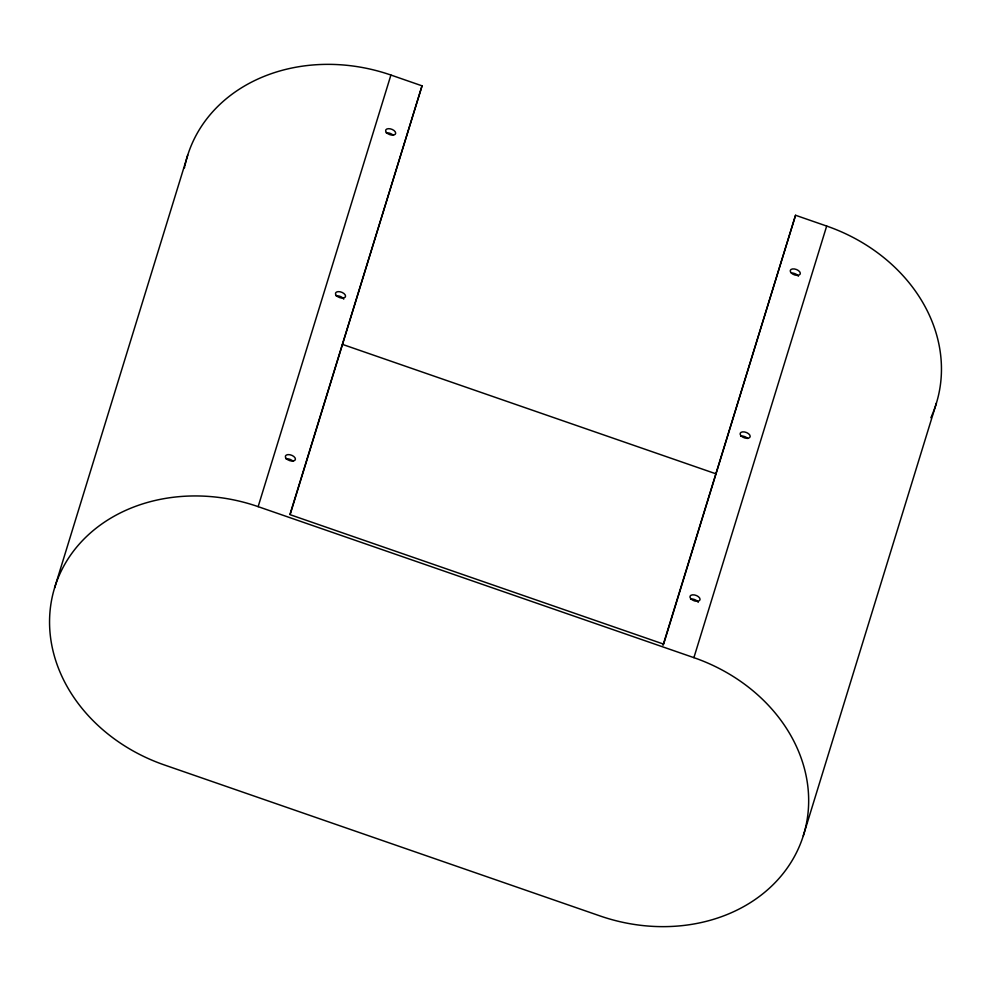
<?xml version="1.0" encoding="UTF-8"?>
<svg xmlns="http://www.w3.org/2000/svg" width="991" height="991" viewBox="0 0 991 991"><rect width="100%" height="100%" fill="white"/><g stroke="black" fill="none" stroke-linecap="round" stroke-linejoin="round"><path stroke-width="1.49" d="M54.604 587.861L187.733 155.116M258.143 506.649L693.898 657.652A163.788 137.365 17.1 0 1 801.719 840.418A163.788 137.365 17.1 0 1 600.088 915.957L164.32 764.941A163.788 137.365 17.1 0 1 56.499 582.175A163.788 137.365 17.1 0 1 258.143 506.636L390.912 75.043L422.042 85.833L290.103 514.688L663.623 644.125L795.55 215.27L826.68 226.059A163.788 137.365 17.1 0 1 934.092 409.952M289.967 514.403L422.042 85.833M663.016 645.327L795.55 215.27M693.898 657.652L826.68 226.059M803.267 835.884L936.396 403.139M342.49 344.397L715.353 473.611M184.475 167.888A163.788 137.365 17.1 0 1 184.71 166.711M184.958 165.547A163.788 137.365 17.1 0 1 390.912 75.043M285.941 458.833A5.277 2.874 20 0 1 292.989 461.273M336.073 295.863A5.277 2.874 20 0 1 343.741 299.146M386.217 132.893A5.277 2.874 20 0 1 393.254 135.333M690.578 599.047A5.277 2.874 20 0 1 698.234 602.33M740.711 436.09A5.277 2.874 20 0 1 747.759 438.53M791.747 273.033A5.277 2.874 20 0 1 798.399 276.229M933.658 411.067A163.788 137.365 17.1 0 1 933.225 412.194M932.766 413.297A163.788 137.365 17.1 0 1 931.837 415.514M931.354 416.616A163.788 137.365 17.1 0 1 930.846 417.707M791.326 273.021A5.277 2.874 20 0 0 799.985 274.371A5.277 2.874 20 0 0 794.534 268.982A5.277 2.874 20 0 0 791.326 273.021M386.527 132.621A5.277 2.874 20 0 0 395.236 134.281A5.277 2.874 20 0 0 390.169 128.805A5.277 2.874 20 0 0 386.527 132.621M336.395 295.591A5.277 2.874 20 0 0 345.103 297.238A5.277 2.874 20 0 0 340.037 291.763A5.277 2.874 20 0 0 336.395 295.591M741.033 435.805A5.277 2.874 20 0 0 749.741 437.465A5.277 2.874 20 0 0 744.675 431.989A5.277 2.874 20 0 0 741.033 435.805M286.263 458.548A5.277 2.874 20 0 0 294.971 460.208A5.277 2.874 20 0 0 289.905 454.733A5.277 2.874 20 0 0 286.263 458.548M690.888 598.775A5.277 2.874 20 0 0 699.609 600.435A5.277 2.874 20 0 0 694.542 594.959A5.277 2.874 20 0 0 690.888 598.775"/></g></svg>
